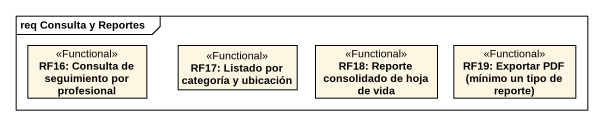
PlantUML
@startuml
mainframe req Consulta y Reportes
hide circle
hide empty members
class "RF16: Consulta de seguimiento por profesional" as RF16_Consulta_de <<Functional>>
class "RF17: Listado por categoría y ubicación" as RF17_Listado_por_categoría <<Functional>>
class "RF18: Reporte consolidado de hoja de vida" as RF18_Reporte_consolidado_de <<Functional>>
class "RF19: Exportar PDF (mínimo un tipo de reporte)" as RF19_Exportar_PDF_mínimo_un <<Functional>>
@enduml
